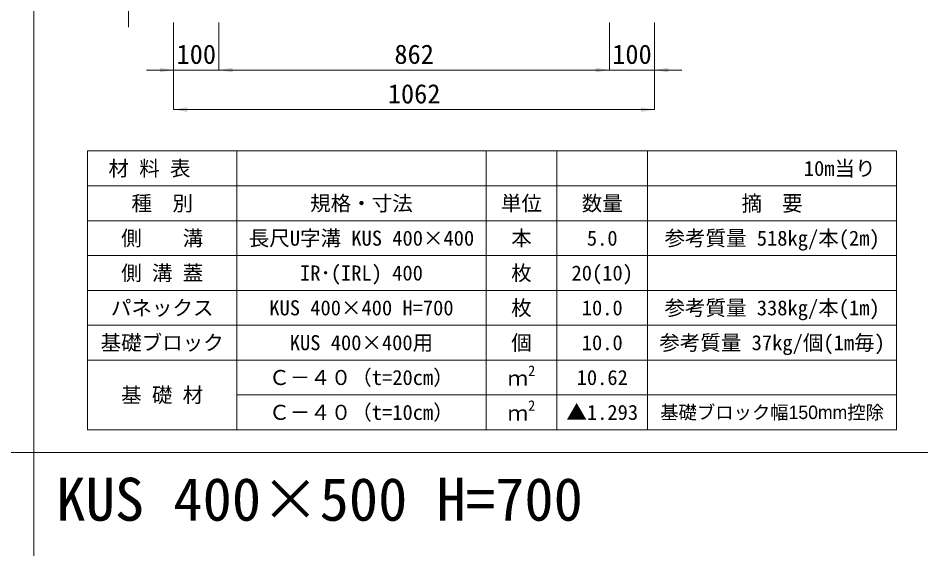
# Model space of a CAD drawing. Units: millimetres at full size, sheet at 1:40. Extents: x 206103 to 244503, y 883348 to 903496.
# Drawn here: x 215269 to 217262, y 886435 to 887608 of the extents above; entities that cross this region are included whole.
import ezdxf
from ezdxf.enums import TextEntityAlignment as Align

# ---------------------------------------------------------------- set-up
doc = ezdxf.new("R2010")
doc.units = ezdxf.units.MM
doc.header["$LTSCALE"] = 40
for name, color, linetype, lineweight in [('Defpoints_3', 8, 'Continuous', 0), ('図枠', 5, 'Continuous', 13), ('寸法・材料表', 7, 'Continuous', 13), ('寸法線', 7, 'Continuous', 13)]:
    doc.layers.add(name, color=color, linetype=linetype, lineweight=lineweight)
doc.layers.add('文字', color=7, linetype='Continuous')
doc.styles.add('ＭＳ ゴシック', font='')
doc.styles.add('ＭＳ Ｐゴシック', font='')
doc.styles.get('ＭＳ ゴシック').set_extended_font_data('MS Gothic')
doc.styles.get('ＭＳ Ｐゴシック').set_extended_font_data('MS PGothic')

# ---------------------------------------------------------------- blocks, each defined once
blk = doc.blocks.new('filled_arrow')
at = {"color": 0, "linetype": 'Continuous', "lineweight": -2}
blk.add_solid([(7.5, 1.25), (0, 0), (7.5, -1.25)], dxfattribs=at)

msp = doc.modelspace()

# ---------------------------------------------------------------- linework, layer by layer
at = {"layer": 'Defpoints_3'}
for p, q in [((215421.89, 887314.77), (217208.53, 887314.77)), ((215421.89, 887314.77), (215421.89, 887237.33)), ((215751.89, 887314.77), (215751.89, 887237.33)), ((216301.89, 887314.77), (216301.89, 887237.33)), ((216458.53, 887314.77), (216458.53, 887237.33)), ((216658.53, 887314.77), (216658.53, 887237.33)), ((217208.53, 887314.77), (217208.53, 887237.33))]:
    msp.add_line(p, q, dxfattribs=at)
at = {"layer": '図枠'}
for p, q in [((215303.21, 903148.33), (215303.21, 883448.33)), ((206103.21, 886648.33), (223303.21, 886648.33))]:
    msp.add_line(p, q, dxfattribs=at)
at = {"layer": '寸法・材料表'}
for p, q in [((215421.89, 887237.33), (217208.53, 887237.33)), ((215421.89, 887237.33), (215421.89, 886698.33)), ((215751.89, 887237.33), (215751.89, 886698.33)), ((216301.89, 887237.33), (216301.89, 886698.33)), ((216458.53, 887237.33), (216458.53, 886698.33)), ((216658.53, 887237.33), (216658.53, 886698.33)), ((217208.53, 887237.33), (217208.53, 886698.33)), ((215421.89, 887160.33), (217208.53, 887160.33)), ((215421.89, 887083.33), (217208.53, 887083.33)), ((215421.89, 887006.33), (217208.53, 887006.33)), ((215421.89, 886929.33), (217208.53, 886929.33)), ((215421.89, 886852.33), (217208.53, 886852.33)), ((215751.89, 886775.33), (217208.53, 886775.33)), ((215421.89, 886698.33), (217208.53, 886698.33))]:
    msp.add_line(p, q, dxfattribs=at)
at = {"layer": '寸法線'}
for p, q in [((215512.21, 887588.33), (215512.21, 887808.33)), ((215612.21, 887598.33), (215612.21, 887493.39)), ((215612.21, 887598.33), (215612.21, 887405.89)), ((215712.21, 887598.33), (215712.21, 887493.39)), ((215712.21, 887598.33), (215712.21, 887493.39)), ((216574.21, 887598.33), (216574.21, 887493.39)), ((216574.21, 887598.33), (216574.21, 887493.39)), ((216674.21, 887598.33), (216674.21, 887493.39)), ((216674.21, 887598.33), (216674.21, 887405.89)), ((215552.21, 887493.39), (215772.21, 887493.39)), ((215712.21, 887493.39), (216574.21, 887493.39)), ((216514.21, 887493.39), (216734.21, 887493.39)), ((216674.21, 887405.89), (215612.21, 887405.89))]:
    msp.add_line(p, q, dxfattribs=at)

# ---------------------------------------------------------------- block references
at = {"layer": '寸法線', "xscale": 4, "yscale": 4, "rotation": 180}
for p in [(215612.21, 887493.39), (216574.21, 887493.39), (216574.21, 887493.39), (216674.21, 887405.89)]:
    msp.add_blockref('filled_arrow', p, dxfattribs=at)
at = {"layer": '寸法線', "xscale": 4, "yscale": 4}
for p in [(215712.21, 887493.39), (215712.21, 887493.39), (216674.21, 887493.39), (215612.21, 887405.89)]:
    msp.add_blockref('filled_arrow', p, dxfattribs=at)

# ---------------------------------------------------------------- texts
at = {"layer": '寸法・材料表', "style": 'ＭＳ ゴシック'}
msp.add_text('\u3000材 料 表', height=33.23, dxfattribs=at).set_placement((215422.94, 887276.05), align=Align.MIDDLE_LEFT)
msp.add_text('10m当り\u3000', height=33.23, dxfattribs=at).set_placement((217207.47, 887276.05), align=Align.MIDDLE_RIGHT)
at = {"layer": '寸法・材料表'}
for s, height, style, p in [('種\u3000別', 33.23, 'ＭＳ ゴシック', (215586.89, 887198.83)), ('規格・寸法', 33.23, 'ＭＳ ゴシック', (216026.89, 887198.83)), ('単位', 33.23, 'ＭＳ ゴシック', (216380.21, 887198.83)), ('数量', 33.23, 'ＭＳ ゴシック', (216558.53, 887198.83)), ('側\u3000\u3000溝', 33.23, 'ＭＳ ゴシック', (215586.89, 887121.83)), ('長尺U字溝 KUS 400×400', 33.23, 'ＭＳ ゴシック', (216026.89, 887121.83)), ('本', 33.23, 'ＭＳ ゴシック', (216380.21, 887121.83)), ('参考質量 518kg/本(2m)', 33.23, 'ＭＳ ゴシック', (216933.53, 887121.83)), ('5.0', 33.23, 'ＭＳ ゴシック', (216558.53, 887121.83)), ('側 溝 蓋', 33.23, 'ＭＳ ゴシック', (215586.89, 887044.83)), ('IR･(IRL) 400', 33.23, 'ＭＳ ゴシック', (216026.89, 887044.83)), ('枚', 33.23, 'ＭＳ ゴシック', (216380.21, 887044.83)), ('20(10)', 33.23, 'ＭＳ ゴシック', (216558.53, 887044.83)), ('パネックス', 33.23, 'ＭＳ ゴシック', (215586.89, 886967.83)), ('KUS 400×400 H=700', 33.23, 'ＭＳ ゴシック', (216026.89, 886967.83)), ('枚', 33.23, 'ＭＳ ゴシック', (216380.21, 886967.83)), ('10.0', 33.23, 'ＭＳ ゴシック', (216558.53, 886967.83)), ('参考質量 338kg/本(1m)', 33.23, 'ＭＳ ゴシック', (216933.53, 886967.83)), ('基礎ブロック', 33.23, 'ＭＳ ゴシック', (215586.89, 886890.83)), ('KUS 400×400用', 33.23, 'ＭＳ ゴシック', (216026.89, 886890.83)), ('個', 33.23, 'ＭＳ ゴシック', (216380.21, 886890.83)), ('10.0', 33.23, 'ＭＳ ゴシック', (216558.53, 886890.83)), ('参考質量 37kg/個(1m毎)', 33.23, 'ＭＳ ゴシック', (216933.53, 886890.83)), ('Ｃ－４０（t=20cm）', 33.23, 'ＭＳ ゴシック', (216026.89, 886813.83)), ('10.62', 33.23, 'ＭＳ ゴシック', (216558.53, 886813.83)), ('基 礎 材', 33.23, 'ＭＳ ゴシック', (215586.89, 886775.33)), ('Ｃ－４０（t=10cm）', 33.23, 'ＭＳ ゴシック', (216026.89, 886736.83)), ('▲1.293', 33.23, 'ＭＳ ゴシック', (216558.53, 886736.83)), ('基礎ブロック幅150mm控除', 29.69, 'ＭＳ Ｐゴシック', (216933.53, 886736.83))]:
    msp.add_text(s, height=height, dxfattribs=dict(at, style=style)).set_placement(p, align=Align.MIDDLE_CENTER)
at = {"layer": '寸法・材料表', "style": 'ＭＳ Ｐゴシック', "width": 0.95}
msp.add_text('摘\u3000要', height=34.64, dxfattribs=at).set_placement((216933.53, 887198.83), align=Align.MIDDLE_CENTER)
at = {"layer": '寸法・材料表', "style": 'ＭＳ ゴシック'}
for s, height, p in [('2', 23.26, (216394.94, 886810.22)), ('ｍ', 33.23, (216349.61, 886785.72)), ('2', 23.26, (216394.94, 886733.22)), ('ｍ', 33.23, (216349.61, 886708.72))]:
    msp.add_text(s, height=height, dxfattribs=at).set_placement(p, align=Align.BOTTOM_LEFT)
at = {"layer": '寸法線', "style": 'ＭＳ ゴシック'}
for s, p in [('100', (215662.21, 887528.39)), ('862', (216143.21, 887528.39)), ('100', (216624.21, 887528.39)), ('1062', (216143.21, 887440.89))]:
    msp.add_text(s, height=42.72, dxfattribs=at).set_placement(p, align=Align.MIDDLE_CENTER)
at = {"layer": '文字', "style": 'ＭＳ ゴシック'}
msp.add_text('KUS 400×500 H=700', height=94.94, dxfattribs=at).set_placement((215353.21, 886468.83), align=Align.BOTTOM_LEFT)

doc.saveas('drawing.dxf')
